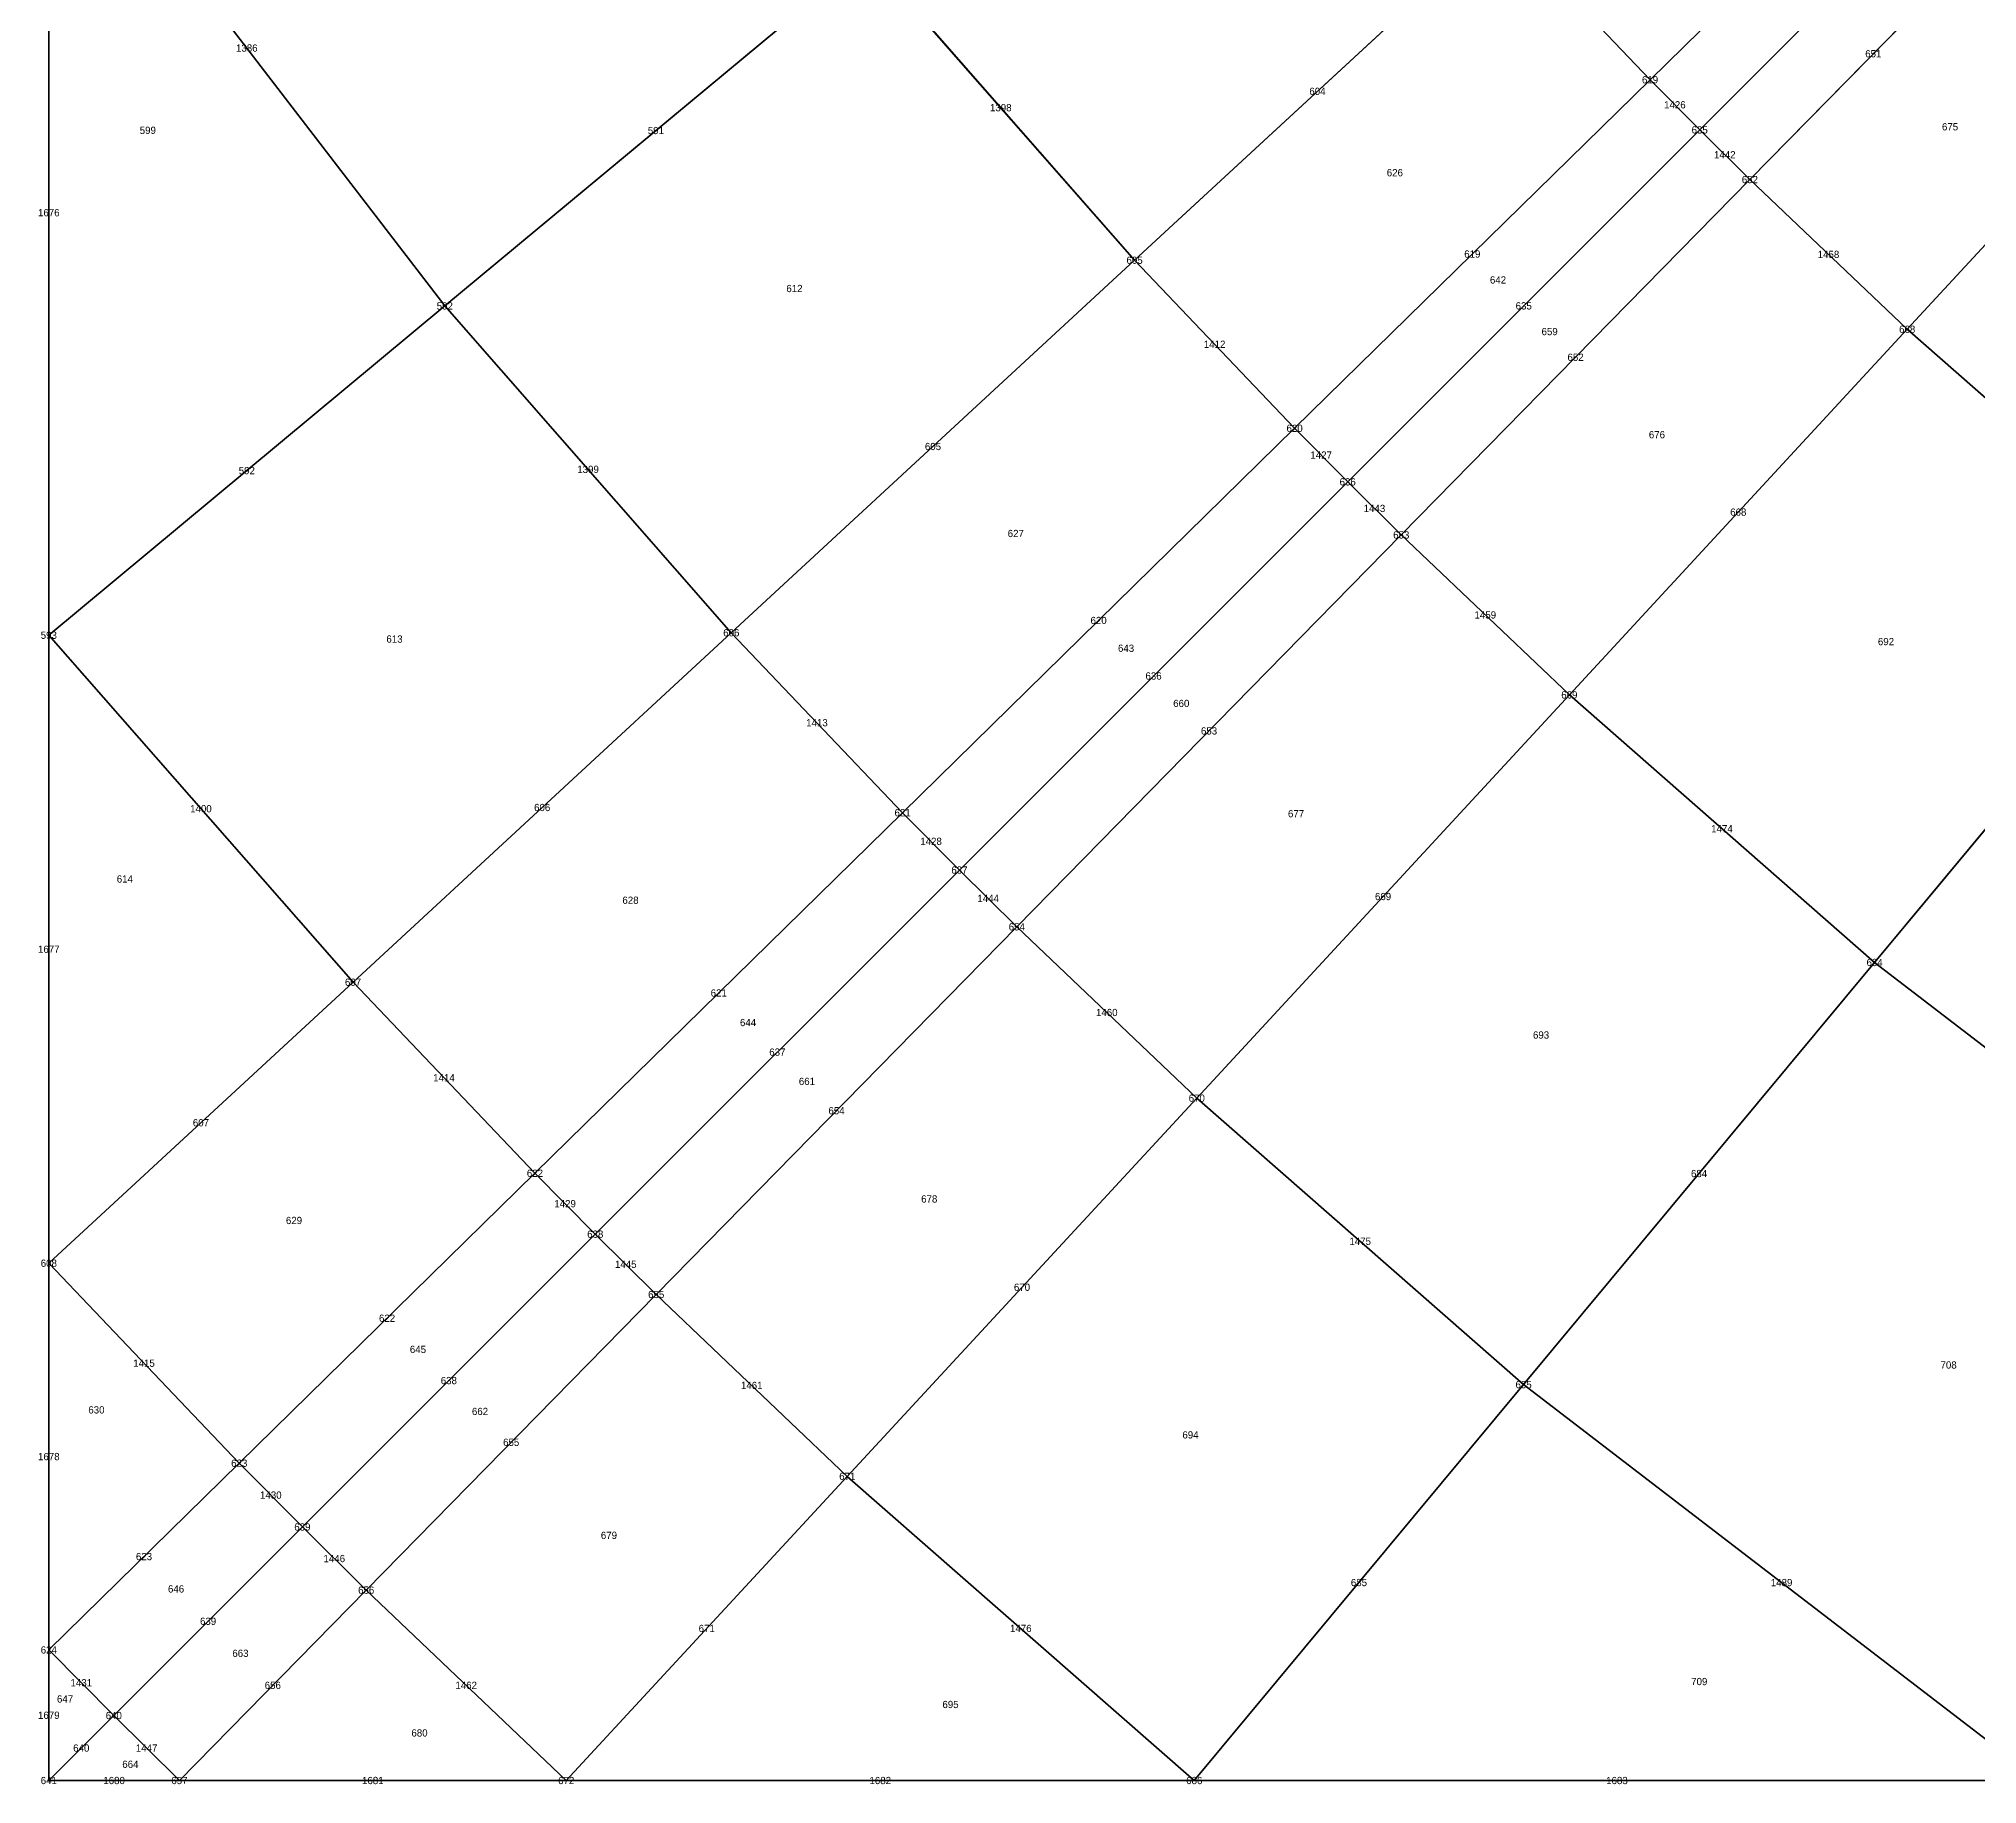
# Model space of a CAD drawing. Header units: metres. Extents: x -1.88 to 1.88, y -1.88 to 1.88.
# Drawn here: x -1.878 to -1.343, y -1.876 to -1.394 of the extents above; entities that cross this region are included whole.
import ezdxf
from ezdxf.enums import TextEntityAlignment as Align

# ---------------------------------------------------------------- set-up
doc = ezdxf.new("R2010")
doc.units = ezdxf.units.M

msp = doc.modelspace()

# ---------------------------------------------------------------- linework, layer by layer
at = {"layer": 'BRANCHES'}
for p, q in [((-1.875, -1.32583, 1.32583), (-1.76576, -1.46817, 1.32583)), ((-1.875, -1.32583, 1.32583), (-1.875, -1.55901, 1.04169)), ((-1.36386, -1.33765, 1.83897), (-1.43329, -1.40575, 1.73227)), ((-1.35082, -1.35082, 1.83897), (-1.41959, -1.41959, 1.73227)), ((-1.4746, -1.36236, 1.73227), (-1.57548, -1.45555, 1.55901)), ((-1.4746, -1.36236, 1.73227), (-1.43329, -1.40575, 1.73227)), ((-1.33765, -1.36386, 1.83897), (-1.40575, -1.43329, 1.73227)), ((-1.6493, -1.37134, 1.55901), (-1.76576, -1.46817, 1.32583)), ((-1.6493, -1.37134, 1.55901), (-1.57548, -1.45555, 1.55901)), ((-1.43329, -1.40575, 1.73227), (-1.53134, -1.50192, 1.55901)), ((-1.43329, -1.40575, 1.73227), (-1.41959, -1.41959, 1.73227)), ((-1.29636, -1.40317, 1.83897), (-1.36236, -1.4746, 1.73227)), ((-1.41959, -1.41959, 1.73227), (-1.5167, -1.5167, 1.55901)), ((-1.41959, -1.41959, 1.73227), (-1.40575, -1.43329, 1.73227)), ((-1.40575, -1.43329, 1.73227), (-1.50192, -1.53134, 1.55901)), ((-1.40575, -1.43329, 1.73227), (-1.36236, -1.4746, 1.73227)), ((-1.57548, -1.45555, 1.55901), (-1.68673, -1.55833, 1.32583)), ((-1.57548, -1.45555, 1.55901), (-1.53134, -1.50192, 1.55901)), ((-1.76576, -1.46817, 1.32583), (-1.875, -1.55901, 1.04169)), ((-1.76576, -1.46817, 1.32583), (-1.68673, -1.55833, 1.32583)), ((-1.36236, -1.4746, 1.73227), (-1.45555, -1.57548, 1.55901)), ((-1.36236, -1.4746, 1.73227), (-1.28354, -1.5437, 1.73227)), ((-1.53134, -1.50192, 1.55901), (-1.63947, -1.60797, 1.32583)), ((-1.53134, -1.50192, 1.55901), (-1.5167, -1.5167, 1.55901)), ((-1.5167, -1.5167, 1.55901), (-1.6238, -1.6238, 1.32583)), ((-1.5167, -1.5167, 1.55901), (-1.50192, -1.53134, 1.55901)), ((-1.50192, -1.53134, 1.55901), (-1.60797, -1.63947, 1.32583)), ((-1.50192, -1.53134, 1.55901), (-1.45555, -1.57548, 1.55901)), ((-1.28354, -1.5437, 1.73227), (-1.37134, -1.6493, 1.55901)), ((-1.875, -1.55901, 1.04169), (-1.79108, -1.65474, 1.04169)), ((-1.875, -1.55901, 1.04169), (-1.875, -1.73227, 0.71753)), ((-1.68673, -1.55833, 1.32583), (-1.79108, -1.65474, 1.04169)), ((-1.68673, -1.55833, 1.32583), (-1.63947, -1.60797, 1.32583)), ((-1.45555, -1.57548, 1.55901), (-1.55833, -1.68673, 1.32583)), ((-1.45555, -1.57548, 1.55901), (-1.37134, -1.6493, 1.55901)), ((-1.63947, -1.60797, 1.32583), (-1.7409, -1.70745, 1.04169)), ((-1.63947, -1.60797, 1.32583), (-1.6238, -1.6238, 1.32583)), ((-1.6238, -1.6238, 1.32583), (-1.72426, -1.72426, 1.04169)), ((-1.6238, -1.6238, 1.32583), (-1.60797, -1.63947, 1.32583)), ((-1.60797, -1.63947, 1.32583), (-1.70745, -1.7409, 1.04169)), ((-1.60797, -1.63947, 1.32583), (-1.55833, -1.68673, 1.32583)), ((-1.37134, -1.6493, 1.55901), (-1.46817, -1.76576, 1.32583)), ((-1.37134, -1.6493, 1.55901), (-1.23838, -1.75133, 1.55901)), ((-1.79108, -1.65474, 1.04169), (-1.875, -1.73227, 0.71753)), ((-1.79108, -1.65474, 1.04169), (-1.7409, -1.70745, 1.04169)), ((-1.55833, -1.68673, 1.32583), (-1.65474, -1.79108, 1.04169)), ((-1.55833, -1.68673, 1.32583), (-1.46817, -1.76576, 1.32583)), ((-1.7409, -1.70745, 1.04169), (-1.82247, -1.78745, 0.71753)), ((-1.7409, -1.70745, 1.04169), (-1.72426, -1.72426, 1.04169)), ((-1.72426, -1.72426, 1.04169), (-1.80505, -1.80505, 0.71753)), ((-1.72426, -1.72426, 1.04169), (-1.70745, -1.7409, 1.04169)), ((-1.875, -1.73227, 0.71753), (-1.82247, -1.78745, 0.71753)), ((-1.875, -1.73227, 0.71753), (-1.875, -1.83897, 0.36579)), ((-1.70745, -1.7409, 1.04169), (-1.78745, -1.82247, 0.71753)), ((-1.70745, -1.7409, 1.04169), (-1.65474, -1.79108, 1.04169)), ((-1.46817, -1.76576, 1.32583), (-1.55901, -1.875, 1.04169)), ((-1.46817, -1.76576, 1.32583), (-1.32583, -1.875, 1.32583)), ((-1.82247, -1.78745, 0.71753), (-1.875, -1.83897, 0.36579)), ((-1.82247, -1.78745, 0.71753), (-1.80505, -1.80505, 0.71753)), ((-1.65474, -1.79108, 1.04169), (-1.73227, -1.875, 0.71753)), ((-1.65474, -1.79108, 1.04169), (-1.55901, -1.875, 1.04169)), ((-1.80505, -1.80505, 0.71753), (-1.85707, -1.85707, 0.36579)), ((-1.80505, -1.80505, 0.71753), (-1.78745, -1.82247, 0.71753)), ((-1.78745, -1.82247, 0.71753), (-1.83897, -1.875, 0.36579)), ((-1.78745, -1.82247, 0.71753), (-1.73227, -1.875, 0.71753)), ((-1.875, -1.83897, 0.36579), (-1.85707, -1.85707, 0.36579)), ((-1.875, -1.83897, 0.36579), (-1.875, -1.875, 0)), ((-1.85707, -1.85707, 0.36579), (-1.875, -1.875, 0)), ((-1.85707, -1.85707, 0.36579), (-1.83897, -1.875, 0.36579)), ((-1.875, -1.875, 0), (-1.83897, -1.875, 0.36579)), ((-1.83897, -1.875, 0.36579), (-1.73227, -1.875, 0.71753)), ((-1.73227, -1.875, 0.71753), (-1.55901, -1.875, 1.04169)), ((-1.55901, -1.875, 1.04169), (-1.32583, -1.875, 1.32583))]:
    msp.add_line(p, q, dxfattribs=at)
at = {"layer": 'Faces'}
for points in [[(-1.75133, -1.23838, 1.55901), (-1.6493, -1.37134, 1.55901), (-1.76576, -1.46817, 1.32583), (-1.875, -1.32583, 1.32583)], [(-1.5437, -1.28354, 1.73227), (-1.4746, -1.36236, 1.73227), (-1.57548, -1.45555, 1.55901), (-1.6493, -1.37134, 1.55901)], [(-1.40317, -1.29636, 1.83897), (-1.36386, -1.33765, 1.83897), (-1.43329, -1.40575, 1.73227), (-1.4746, -1.36236, 1.73227)], [(-1.875, -1.32583, 1.32583), (-1.76576, -1.46817, 1.32583), (-1.875, -1.55901, 1.04169), (-1.875, -1.32583, 1.32583)], [(-1.36386, -1.33765, 1.83897), (-1.35082, -1.35082, 1.83897), (-1.41959, -1.41959, 1.73227), (-1.43329, -1.40575, 1.73227)], [(-1.35082, -1.35082, 1.83897), (-1.33765, -1.36386, 1.83897), (-1.40575, -1.43329, 1.73227), (-1.41959, -1.41959, 1.73227)], [(-1.4746, -1.36236, 1.73227), (-1.43329, -1.40575, 1.73227), (-1.53134, -1.50192, 1.55901), (-1.57548, -1.45555, 1.55901)], [(-1.33765, -1.36386, 1.83897), (-1.29636, -1.40317, 1.83897), (-1.36236, -1.4746, 1.73227), (-1.40575, -1.43329, 1.73227)], [(-1.6493, -1.37134, 1.55901), (-1.57548, -1.45555, 1.55901), (-1.68673, -1.55833, 1.32583), (-1.76576, -1.46817, 1.32583)], [(-1.43329, -1.40575, 1.73227), (-1.41959, -1.41959, 1.73227), (-1.5167, -1.5167, 1.55901), (-1.53134, -1.50192, 1.55901)], [(-1.29636, -1.40317, 1.83897), (-1.22136, -1.46892, 1.83897), (-1.28354, -1.5437, 1.73227), (-1.36236, -1.4746, 1.73227)], [(-1.41959, -1.41959, 1.73227), (-1.40575, -1.43329, 1.73227), (-1.50192, -1.53134, 1.55901), (-1.5167, -1.5167, 1.55901)], [(-1.40575, -1.43329, 1.73227), (-1.36236, -1.4746, 1.73227), (-1.45555, -1.57548, 1.55901), (-1.50192, -1.53134, 1.55901)], [(-1.57548, -1.45555, 1.55901), (-1.53134, -1.50192, 1.55901), (-1.63947, -1.60797, 1.32583), (-1.68673, -1.55833, 1.32583)], [(-1.76576, -1.46817, 1.32583), (-1.68673, -1.55833, 1.32583), (-1.79108, -1.65474, 1.04169), (-1.875, -1.55901, 1.04169)], [(-1.36236, -1.4746, 1.73227), (-1.28354, -1.5437, 1.73227), (-1.37134, -1.6493, 1.55901), (-1.45555, -1.57548, 1.55901)], [(-1.53134, -1.50192, 1.55901), (-1.5167, -1.5167, 1.55901), (-1.6238, -1.6238, 1.32583), (-1.63947, -1.60797, 1.32583)], [(-1.5167, -1.5167, 1.55901), (-1.50192, -1.53134, 1.55901), (-1.60797, -1.63947, 1.32583), (-1.6238, -1.6238, 1.32583)], [(-1.50192, -1.53134, 1.55901), (-1.45555, -1.57548, 1.55901), (-1.55833, -1.68673, 1.32583), (-1.60797, -1.63947, 1.32583)], [(-1.28354, -1.5437, 1.73227), (-1.15909, -1.6392, 1.73227), (-1.23838, -1.75133, 1.55901), (-1.37134, -1.6493, 1.55901)], [(-1.875, -1.55901, 1.04169), (-1.79108, -1.65474, 1.04169), (-1.875, -1.73227, 0.71753), (-1.875, -1.55901, 1.04169)], [(-1.68673, -1.55833, 1.32583), (-1.63947, -1.60797, 1.32583), (-1.7409, -1.70745, 1.04169), (-1.79108, -1.65474, 1.04169)], [(-1.45555, -1.57548, 1.55901), (-1.37134, -1.6493, 1.55901), (-1.46817, -1.76576, 1.32583), (-1.55833, -1.68673, 1.32583)], [(-1.63947, -1.60797, 1.32583), (-1.6238, -1.6238, 1.32583), (-1.72426, -1.72426, 1.04169), (-1.7409, -1.70745, 1.04169)], [(-1.6238, -1.6238, 1.32583), (-1.60797, -1.63947, 1.32583), (-1.70745, -1.7409, 1.04169), (-1.72426, -1.72426, 1.04169)], [(-1.60797, -1.63947, 1.32583), (-1.55833, -1.68673, 1.32583), (-1.65474, -1.79108, 1.04169), (-1.70745, -1.7409, 1.04169)], [(-1.37134, -1.6493, 1.55901), (-1.23838, -1.75133, 1.55901), (-1.32583, -1.875, 1.32583), (-1.46817, -1.76576, 1.32583)], [(-1.79108, -1.65474, 1.04169), (-1.7409, -1.70745, 1.04169), (-1.82247, -1.78745, 0.71753), (-1.875, -1.73227, 0.71753)], [(-1.55833, -1.68673, 1.32583), (-1.46817, -1.76576, 1.32583), (-1.55901, -1.875, 1.04169), (-1.65474, -1.79108, 1.04169)], [(-1.7409, -1.70745, 1.04169), (-1.72426, -1.72426, 1.04169), (-1.80505, -1.80505, 0.71753), (-1.82247, -1.78745, 0.71753)], [(-1.72426, -1.72426, 1.04169), (-1.70745, -1.7409, 1.04169), (-1.78745, -1.82247, 0.71753), (-1.80505, -1.80505, 0.71753)], [(-1.875, -1.73227, 0.71753), (-1.82247, -1.78745, 0.71753), (-1.875, -1.83897, 0.36579), (-1.875, -1.73227, 0.71753)], [(-1.70745, -1.7409, 1.04169), (-1.65474, -1.79108, 1.04169), (-1.73227, -1.875, 0.71753), (-1.78745, -1.82247, 0.71753)], [(-1.46817, -1.76576, 1.32583), (-1.32583, -1.875, 1.32583), (-1.32583, -1.875, 1.32583), (-1.55901, -1.875, 1.04169)], [(-1.82247, -1.78745, 0.71753), (-1.80505, -1.80505, 0.71753), (-1.85707, -1.85707, 0.36579), (-1.875, -1.83897, 0.36579)], [(-1.65474, -1.79108, 1.04169), (-1.55901, -1.875, 1.04169), (-1.55901, -1.875, 1.04169), (-1.73227, -1.875, 0.71753)], [(-1.80505, -1.80505, 0.71753), (-1.78745, -1.82247, 0.71753), (-1.83897, -1.875, 0.36579), (-1.85707, -1.85707, 0.36579)], [(-1.78745, -1.82247, 0.71753), (-1.73227, -1.875, 0.71753), (-1.73227, -1.875, 0.71753), (-1.83897, -1.875, 0.36579)], [(-1.875, -1.83897, 0.36579), (-1.85707, -1.85707, 0.36579), (-1.875, -1.875, 0), (-1.875, -1.83897, 0.36579)], [(-1.85707, -1.85707, 0.36579), (-1.83897, -1.875, 0.36579), (-1.83897, -1.875, 0.36579), (-1.875, -1.875, 0)]]:
    msp.add_3dface(points, dxfattribs=at)
at = {"layer": 'NODI-Estradosso'}
for p in [(-1.43329, -1.40575, 2.16374), (-1.41959, -1.41959, 2.16374), (-1.40575, -1.43329, 2.16374), (-1.57548, -1.45555, 2.02768), (-1.76576, -1.46817, 1.8544), (-1.36236, -1.4746, 2.16374), (-1.53134, -1.50192, 2.02768), (-1.5167, -1.5167, 2.02768), (-1.50192, -1.53134, 2.02768), (-1.875, -1.55901, 1.66316), (-1.68673, -1.55833, 1.8544), (-1.45555, -1.57548, 2.02768), (-1.63947, -1.60797, 1.8544), (-1.6238, -1.6238, 1.8544), (-1.60797, -1.63947, 1.8544), (-1.37134, -1.6493, 2.02768), (-1.79108, -1.65474, 1.66316), (-1.55833, -1.68673, 1.8544), (-1.7409, -1.70745, 1.66316), (-1.72426, -1.72426, 1.66316), (-1.875, -1.73227, 1.48184), (-1.70745, -1.7409, 1.66316), (-1.46817, -1.76576, 1.8544), (-1.82247, -1.78745, 1.48184), (-1.65474, -1.79108, 1.66316), (-1.80505, -1.80505, 1.48184), (-1.78745, -1.82247, 1.48184), (-1.875, -1.83897, 1.34714), (-1.85707, -1.85707, 1.34714), (-1.875, -1.875, 1.29653), (-1.83897, -1.875, 1.34714), (-1.73227, -1.875, 1.48184), (-1.55901, -1.875, 1.66316)]:
    msp.add_point(p, dxfattribs=at)
at = {"layer": 'NODI-Intradosso'}
for p in [(-1.43329, -1.40575, 1.73227), (-1.41959, -1.41959, 1.73227), (-1.40575, -1.43329, 1.73227), (-1.57548, -1.45555, 1.55901), (-1.76576, -1.46817, 1.32583), (-1.36236, -1.4746, 1.73227), (-1.53134, -1.50192, 1.55901), (-1.5167, -1.5167, 1.55901), (-1.50192, -1.53134, 1.55901), (-1.875, -1.55901, 1.04169), (-1.68673, -1.55833, 1.32583), (-1.45555, -1.57548, 1.55901), (-1.63947, -1.60797, 1.32583), (-1.6238, -1.6238, 1.32583), (-1.60797, -1.63947, 1.32583), (-1.37134, -1.6493, 1.55901), (-1.79108, -1.65474, 1.04169), (-1.55833, -1.68673, 1.32583), (-1.7409, -1.70745, 1.04169), (-1.72426, -1.72426, 1.04169), (-1.875, -1.73227, 0.71753), (-1.70745, -1.7409, 1.04169), (-1.46817, -1.76576, 1.32583), (-1.82247, -1.78745, 0.71753), (-1.65474, -1.79108, 1.04169), (-1.80505, -1.80505, 0.71753), (-1.78745, -1.82247, 0.71753), (-1.875, -1.83897, 0.36579), (-1.85707, -1.85707, 0.36579), (-1.875, -1.875, 0), (-1.83897, -1.875, 0.36579), (-1.73227, -1.875, 0.71753), (-1.55901, -1.875, 1.04169)]:
    msp.add_point(p, dxfattribs=at)

# ---------------------------------------------------------------- texts
at = {"layer": 'BRANCHES-Index'}
for s, p in [('1386', (-1.82038, -1.397, 1.32583)), ('651', (-1.3717, -1.39858, 1.78562)), ('604', (-1.52504, -1.40895, 1.64564)), ('1426', (-1.42644, -1.41267, 1.73227)), ('1398', (-1.61239, -1.41345, 1.55901)), ('591', (-1.70753, -1.41976, 1.44242)), ('1442', (-1.41267, -1.42644, 1.73227)), ('1676', (-1.875, -1.44242, 1.18376)), ('619', (-1.48232, -1.45383, 1.64564)), ('1458', (-1.38406, -1.45395, 1.73227)), ('635', (-1.46814, -1.46814, 1.64564)), ('1412', (-1.55341, -1.47873, 1.55901)), ('652', (-1.45383, -1.48232, 1.64564)), ('605', (-1.6311, -1.50694, 1.44242)), ('592', (-1.82038, -1.51359, 1.18376)), ('1399', (-1.72624, -1.51325, 1.32583)), ('1427', (-1.52402, -1.50931, 1.55901)), ('1443', (-1.50931, -1.52402, 1.55901)), ('668', (-1.40895, -1.52504, 1.64564)), ('620', (-1.58541, -1.55494, 1.44242)), ('1459', (-1.47873, -1.55341, 1.55901)), ('636', (-1.57025, -1.57025, 1.44242)), ('1413', (-1.6631, -1.58315, 1.32583)), ('653', (-1.55494, -1.58541, 1.44242)), ('1400', (-1.83304, -1.60687, 1.04169)), ('606', (-1.7389, -1.60654, 1.18376)), ('1428', (-1.63163, -1.61588, 1.32583)), ('1474', (-1.41345, -1.61239, 1.55901)), ('1444', (-1.61588, -1.63163, 1.32583)), ('669', (-1.50694, -1.6311, 1.44242)), ('1677', (-1.875, -1.64564, 0.87961)), ('621', (-1.69019, -1.65771, 1.18376)), ('1460', (-1.58315, -1.6631, 1.32583)), ('637', (-1.67403, -1.67403, 1.18376)), ('1414', (-1.76599, -1.6811, 1.04169)), ('654', (-1.65771, -1.69019, 1.18376)), ('607', (-1.83304, -1.69351, 0.87961)), ('684', (-1.41976, -1.70753, 1.44242)), ('1429', (-1.73258, -1.71585, 1.04169)), ('1475', (-1.51325, -1.72624, 1.32583)), ('1445', (-1.71585, -1.73258, 1.04169)), ('670', (-1.60654, -1.7389, 1.18376)), ('622', (-1.78169, -1.74745, 0.87961)), ('1415', (-1.84874, -1.75986, 0.71753)), ('638', (-1.76465, -1.76465, 0.87961)), ('1461', (-1.6811, -1.76599, 1.04169)), ('655', (-1.74745, -1.78169, 0.87961)), ('1678', (-1.875, -1.78562, 0.54166)), ('1430', (-1.81376, -1.79625, 0.71753)), ('623', (-1.84874, -1.81321, 0.54166)), ('1446', (-1.79625, -1.81376, 0.71753)), ('685', (-1.51359, -1.82038, 1.18376)), ('1489', (-1.397, -1.82038, 1.32583)), ('639', (-1.83106, -1.83106, 0.54166)), ('671', (-1.69351, -1.83304, 0.87961)), ('1476', (-1.60687, -1.83304, 1.04169)), ('1431', (-1.86604, -1.84802, 0.36579)), ('656', (-1.81321, -1.84874, 0.54166)), ('1462', (-1.75986, -1.84874, 0.71753)), ('1679', (-1.875, -1.85699, 0.1829)), ('640', (-1.86604, -1.86604, 0.1829)), ('1447', (-1.84802, -1.86604, 0.36579)), ('1680', (-1.85699, -1.875, 0.1829)), ('1681', (-1.78562, -1.875, 0.54166)), ('1682', (-1.64564, -1.875, 0.87961)), ('1683', (-1.44242, -1.875, 1.18376))]:
    msp.add_text(s, height=0.002, dxfattribs=at).set_placement(p, align=Align.MIDDLE_CENTER)
at = {"layer": 'Faces-Index'}
for s, p in [('599', (-1.84769, -1.41971, 1.25479)), ('675', (-1.35053, -1.41873, 1.78562)), ('626', (-1.50368, -1.43139, 1.64564)), ('612', (-1.66931, -1.46335, 1.44242)), ('642', (-1.47523, -1.46099, 1.64564)), ('659', (-1.46099, -1.47523, 1.64564)), ('676', (-1.43139, -1.50368, 1.64564)), ('627', (-1.60825, -1.53094, 1.44242)), ('613', (-1.77964, -1.56006, 1.18376)), ('692', (-1.3682, -1.56077, 1.64564)), ('643', (-1.57783, -1.5626, 1.44242)), ('660', (-1.5626, -1.57783, 1.44242)), ('677', (-1.53094, -1.60825, 1.44242)), ('614', (-1.85402, -1.62626, 0.96065)), ('628', (-1.71454, -1.63212, 1.18376)), ('644', (-1.68211, -1.66587, 1.18376)), ('693', (-1.46335, -1.66931, 1.44242)), ('661', (-1.66587, -1.68211, 1.18376)), ('678', (-1.63212, -1.71454, 1.18376)), ('629', (-1.80736, -1.72048, 0.87961)), ('645', (-1.77317, -1.75605, 0.87961)), ('708', (-1.35093, -1.76035, 1.44242)), ('630', (-1.86187, -1.77274, 0.6296)), ('662', (-1.75605, -1.77317, 0.87961)), ('694', (-1.56006, -1.77964, 1.18376)), ('679', (-1.72048, -1.80736, 0.87961)), ('646', (-1.8399, -1.82214, 0.54166)), ('663', (-1.82214, -1.8399, 0.54166)), ('709', (-1.41971, -1.84769, 1.25479)), ('647', (-1.87052, -1.8525, 0.27435)), ('695', (-1.62626, -1.85402, 0.96065)), ('680', (-1.77274, -1.86187, 0.6296)), ('664', (-1.8525, -1.87052, 0.27435))]:
    msp.add_text(s, height=0.002, dxfattribs=at).set_placement(p, align=Align.MIDDLE_CENTER)
at = {"layer": 'NODI-Index'}
for s, p in [('619', (-1.43329, -1.40575, 1.73227)), ('635', (-1.41959, -1.41959, 1.73227)), ('652', (-1.40575, -1.43329, 1.73227)), ('605', (-1.57548, -1.45555, 1.55901)), ('592', (-1.76576, -1.46817, 1.32583)), ('668', (-1.36236, -1.4746, 1.73227)), ('620', (-1.53134, -1.50192, 1.55901)), ('636', (-1.5167, -1.5167, 1.55901)), ('653', (-1.50192, -1.53134, 1.55901)), ('593', (-1.875, -1.55901, 1.04169)), ('606', (-1.68673, -1.55833, 1.32583)), ('669', (-1.45555, -1.57548, 1.55901)), ('621', (-1.63947, -1.60797, 1.32583)), ('637', (-1.6238, -1.6238, 1.32583)), ('654', (-1.60797, -1.63947, 1.32583)), ('684', (-1.37134, -1.6493, 1.55901)), ('607', (-1.79108, -1.65474, 1.04169)), ('670', (-1.55833, -1.68673, 1.32583)), ('622', (-1.7409, -1.70745, 1.04169)), ('638', (-1.72426, -1.72426, 1.04169)), ('608', (-1.875, -1.73227, 0.71753)), ('655', (-1.70745, -1.7409, 1.04169)), ('685', (-1.46817, -1.76576, 1.32583)), ('623', (-1.82247, -1.78745, 0.71753)), ('671', (-1.65474, -1.79108, 1.04169)), ('639', (-1.80505, -1.80505, 0.71753)), ('656', (-1.78745, -1.82247, 0.71753)), ('624', (-1.875, -1.83897, 0.36579)), ('640', (-1.85707, -1.85707, 0.36579)), ('641', (-1.875, -1.875, 0)), ('657', (-1.83897, -1.875, 0.36579)), ('672', (-1.73227, -1.875, 0.71753)), ('686', (-1.55901, -1.875, 1.04169))]:
    msp.add_text(s, height=0.002, dxfattribs=at).set_placement(p, align=Align.MIDDLE_CENTER)

doc.saveas('drawing.dxf')
